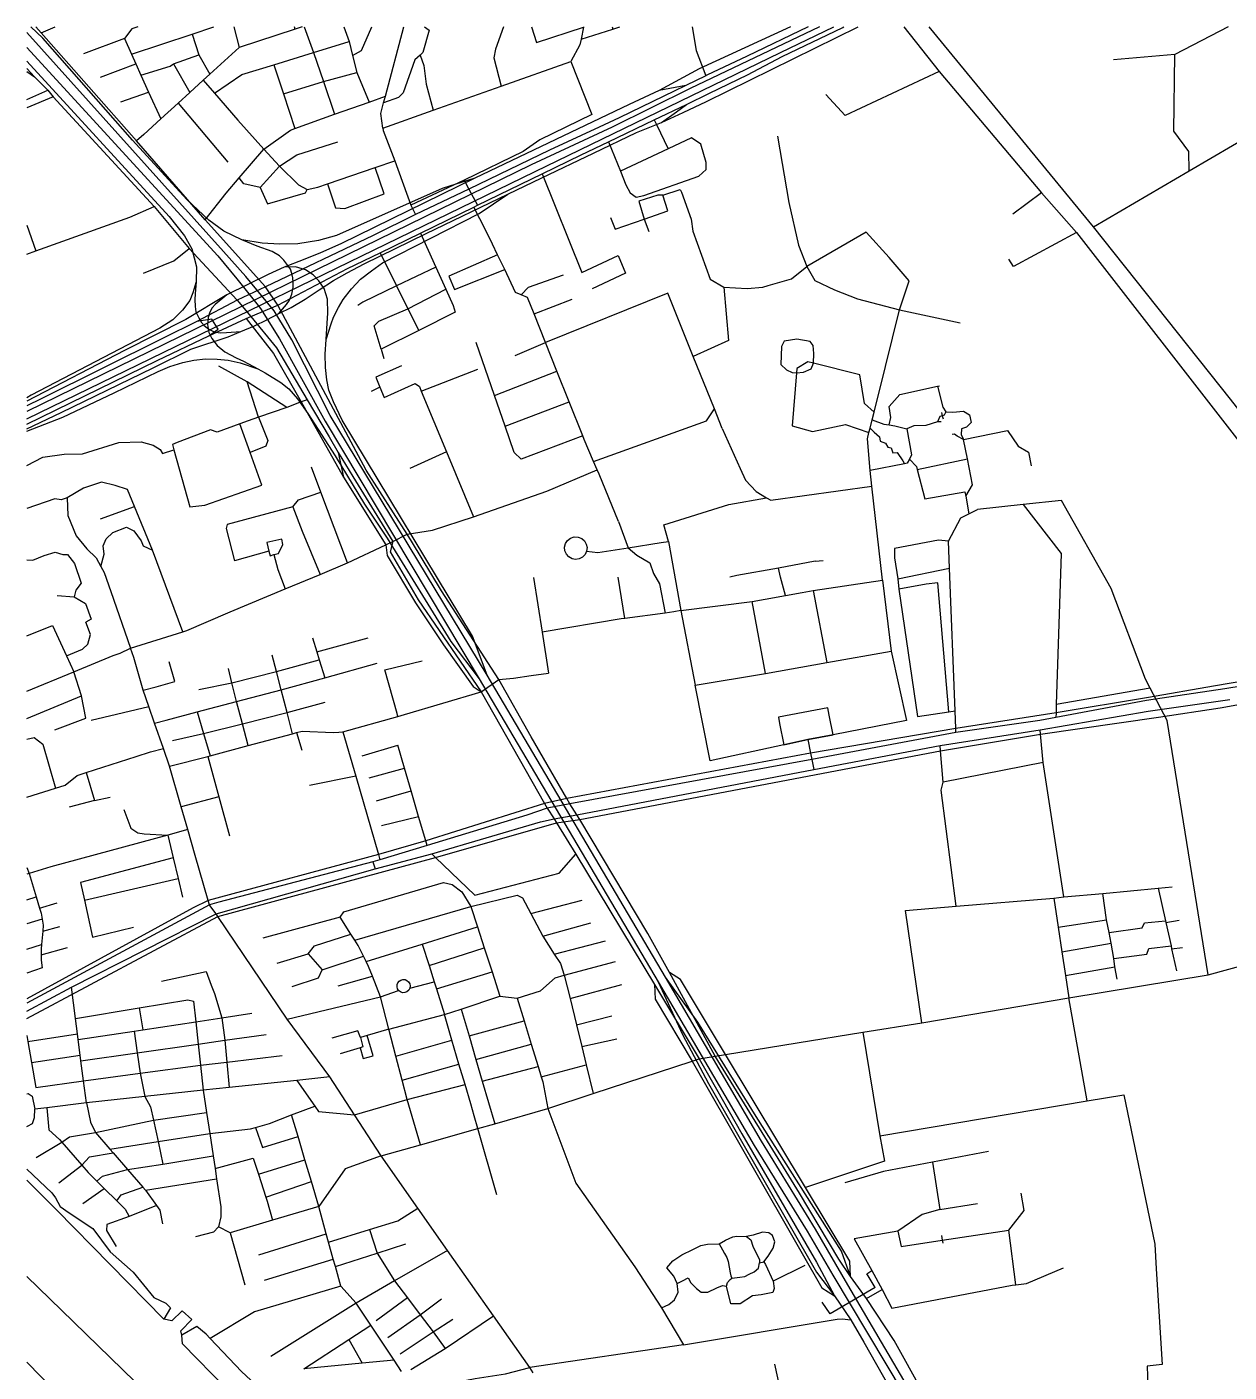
# Model space of a CAD drawing. Header units: inches. Extents: x 13375314 to 13382794, y 3537719 to 3542219.
# Drawn here: x 13375314 to 13376967, y 3540370 to 3542219 of the extents above; entities that cross this region are included whole.
import ezdxf

# ---------------------------------------------------------------- set-up
doc = ezdxf.new("R2010")
doc.units = ezdxf.units.IN
doc.header["$MEASUREMENT"] = 0

msp = doc.modelspace()

# ---------------------------------------------------------------- linework, layer by layer
for points in [[(13375313.8, 3541680.5), (13376012.9, 3542020.5), (13376350.2, 3542183.8), (13376423.2, 3542219.1)], [(13376403.7, 3542219.1), (13376226, 3542134.4), (13376118.4, 3542081.1), (13376007.1, 3542029.3), (13375313.8, 3541690.4)], [(13375563.8, 3541953.2), (13375533.5, 3541981.9), (13375459.1, 3542063.2), (13375335.6, 3542203.8), (13375319.3, 3542219.1)], [(13375642, 3541861.9), (13375559, 3541954), (13375464.5, 3542062.3), (13375333.2, 3542211), (13375326.2, 3542219.1)], [(13375333.2, 3542211), (13375352.6, 3542219.1)], [(13375466.3, 3542219.1), (13375458, 3542216.2), (13375447.8, 3542202.9), (13375391.6, 3542182)], [(13375457.5, 3542181.6), (13375541.1, 3542209.2), (13375570.8, 3542219.1)], [(13375692.5, 3542219.1), (13375682.8, 3542215.9), (13375605.7, 3542190.6), (13375565.3, 3542153.9), (13375556.3, 3542145.8), (13375537.7, 3542128.8), (13375521.6, 3542114.2), (13375497.9, 3542092.6), (13375474.5, 3542071.3), (13375464.5, 3542062.3)], [(13375598.1, 3542219.1), (13375605.7, 3542190.6)], [(13375682.8, 3542215.9), (13375681.7, 3542219.1)], [(13375695, 3542219.1), (13375707.8, 3542183.9), (13375721.5, 3542143.8), (13375736.9, 3542098.9)], [(13375749.6, 3542219.1), (13375756.7, 3542199), (13375761.5, 3542179.9), (13375767.4, 3542156.3), (13375784.2, 3542115.7)], [(13375761.5, 3542179.9), (13375774.1, 3542186.5), (13375788.3, 3542219.1)], [(13375803, 3542080.1), (13375800.4, 3542100.2), (13375804.3, 3542114.9), (13375806.7, 3542123.7), (13375832, 3542219.1)], [(13375860.5, 3542219.1), (13375867, 3542214.4), (13375858.1, 3542183.9), (13375854.4, 3542180.3), (13375847.3, 3542173.7), (13375831.1, 3542128.6), (13375824.8, 3542121.9), (13375804.3, 3542114.9)], [(13375969.1, 3542219.1), (13375958.3, 3542188.4), (13375955.8, 3542176.5), (13375966.1, 3542137.7)], [(13376007.8, 3542219.1), (13376014.6, 3542197.8), (13376079.3, 3542218.8)], [(13376079.3, 3542219.1), (13376079.3, 3542218.8), (13376075.8, 3542202.1), (13376074.2, 3542194.3), (13376061.5, 3542171.4)], [(13376075.8, 3542202.1), (13376119.5, 3542216.1), (13376129.1, 3542219.1)], [(13376118.4, 3542219.1), (13376119.5, 3542216.1)], [(13376228.4, 3542219.1), (13376234.1, 3542186.8), (13376247.2, 3542151.8)], [(13376363.9, 3542219.1), (13376238, 3542161.4)], [(13376248.1, 3542116.7), (13376456.7, 3542219.1)], [(13376388.3, 3542219.1), (13376304, 3542178.7)], [(13376304.8, 3542153.2), (13376352.2, 3542178.2), (13376435.8, 3542218.4), (13376437.1, 3542219.1)], [(13376435.8, 3542218.4), (13376436.3, 3542219.1)], [(13376519.8, 3542219.1), (13376568.4, 3542157.7), (13376708.8, 3541991.1), (13376757, 3541936.6), (13377212.9, 3541350.6)], [(13377233.2, 3541369.6), (13376968.6, 3541707.2), (13376780.5, 3541944.4), (13376554.4, 3542219.1)], [(13376965.8, 3542219.1), (13376892.1, 3542181.3), (13376807.9, 3542173.6)], [(13375730.7, 3541684.9), (13375678.1, 3541788.9), (13375653.6, 3541828.9), (13375614.6, 3541876.2), (13375584.2, 3541910.3), (13375313.8, 3542211.4)], [(13375447.8, 3542202.9), (13375457.5, 3542181.6), (13375463.5, 3542168.5), (13375470.6, 3542152.7), (13375481.2, 3542129.5), (13375497.9, 3542092.6)], [(13375541.1, 3542209.2), (13375550.2, 3542180.6), (13375565.3, 3542153.9)], [(13375571.7, 3542128.1), (13375609.3, 3542153.6), (13375653.2, 3542167.1), (13375707.8, 3542183.9), (13375756.7, 3542199)], [(13375313.8, 3542190.9), (13375576.3, 3541904.3), (13375602.3, 3541872.6), (13375628.2, 3541840.6), (13375635, 3541832.2), (13375661.1, 3541790.2), (13375724.1, 3541677)], [(13375470.6, 3542152.7), (13375510.8, 3542165), (13375515.2, 3542168.5), (13375550.2, 3542180.6)], [(13375854.4, 3542180.3), (13375859.4, 3542165.8), (13375862.9, 3542140.4), (13375872.5, 3542104.6)], [(13376304, 3542178.7), (13376248.8, 3542152.7)], [(13376912.1, 3542021.2), (13376911.3, 3542047.6), (13376891, 3542075.6), (13376892.1, 3542181.3)], [(13375313.8, 3542172.1), (13375509.5, 3541958.4), (13375530.5, 3541931.8)], [(13375313.8, 3542161.9), (13375324.2, 3542150.4), (13375342.4, 3542132.3), (13375349.9, 3542122.8), (13375488.8, 3541972.1), (13375537.1, 3541914.4), (13375603, 3541843.3)], [(13375313.8, 3542157.6), (13375324.2, 3542150.4)], [(13375415, 3542150.2), (13375463.5, 3542168.5)], [(13375515.2, 3542168.5), (13375537.7, 3542128.8)], [(13375653.2, 3542167.1), (13375666.5, 3542127.1), (13375682.4, 3542079.4)], [(13375666.5, 3542127.1), (13375721.5, 3542143.8), (13375767.4, 3542156.3)], [(13375803, 3542080.1), (13375872.5, 3542104.6), (13375966.1, 3542137.7), (13376061.5, 3542171.4)], [(13376061.5, 3542171.4), (13376090.4, 3542098.8)], [(13376238, 3542161.4), (13376183.4, 3542131.8), (13376141.8, 3542112.2)], [(13376568.4, 3542157.7), (13376439, 3542097.2), (13376412.5, 3542126.3)], [(13375556.3, 3542145.8), (13375571.7, 3542128.1), (13375603.9, 3542090.8), (13375639.7, 3542051.2), (13375661, 3542027.7), (13375687.2, 3542001.9), (13375699, 3541995.8), (13375713.8, 3541998.8), (13375727.2, 3542003.4), (13375792.6, 3542025.6), (13375819.8, 3542034.9)], [(13376248.8, 3542152.7), (13376247.2, 3542151.8), (13376219.9, 3542138.6), (13376128.3, 3542094.2), (13376100.5, 3542081.2), (13376032.4, 3542049.5), (13375921.3, 3541996.2), (13375848.1, 3541961.2), (13375789.9, 3541932.2), (13375642, 3541861.9)], [(13376219.9, 3542138.6), (13376183.4, 3542131.8)], [(13376252.6, 3542127.9), (13376304.8, 3542153.2)], [(13375313.8, 3542119.1), (13375342.4, 3542132.3)], [(13375349.9, 3542122.8), (13375313.8, 3542107.8)], [(13375443, 3542116), (13375481.2, 3542129.5)], [(13375559, 3541954), (13375587.7, 3541990.7), (13375605.5, 3542011.4), (13375639.7, 3542051.2), (13375676.4, 3542077.3), (13375682.4, 3542079.4), (13375736.9, 3542098.9), (13375784.2, 3542115.7), (13375806.7, 3542123.7)], [(13376220.8, 3542112.4), (13376252.6, 3542127.9)], [(13376780.5, 3541944.4), (13376912.1, 3542021.2), (13377090.9, 3542125.5), (13377340.1, 3542072.7), (13377709.6, 3541992.4)], [(13375521.6, 3542114.2), (13375590.2, 3542033)], [(13375658.6, 3541836.5), (13375754.6, 3541886.9), (13375799.5, 3541908.7), (13375854.9, 3541935.7), (13375928.3, 3541971.3), (13375933.6, 3541973.9), (13376022.1, 3542016.9), (13376076.1, 3542043.2), (13376113.7, 3542061.1), (13376176.5, 3542091.2), (13376220.8, 3542112.4)], [(13376141.8, 3542112.2), (13375929.7, 3542011.2)], [(13376186.4, 3542087.5), (13376216.2, 3542101.2), (13376248.1, 3542116.7)], [(13376186.4, 3542087.5), (13376206.9, 3542102.3), (13376220.8, 3542112.4)], [(13376090.4, 3542098.8), (13376019.1, 3542064), (13375996.4, 3542047.9), (13375915, 3542008.3), (13375841.7, 3541974)], [(13376151.9, 3542073.9), (13376179.6, 3542084.8), (13376186.4, 3542087.5)], [(13376176.5, 3542091.2), (13376179.6, 3542084.8), (13376195.4, 3542051.5)], [(13375803, 3542080.1), (13375803.8, 3542076.6), (13375819.8, 3542034.9), (13375841.7, 3541974), (13375848.1, 3541961.2)], [(13376093.1, 3542045.7), (13376151.9, 3542073.9)], [(13376113.7, 3542061.1), (13376129.9, 3542020.6), (13376137.3, 3542001.9), (13376143.4, 3541990.9), (13376151.4, 3541985), (13376162, 3541987.1), (13376237.6, 3542013.7), (13376247.9, 3542023), (13376247.7, 3542032.9), (13376240.6, 3542058), (13376227.7, 3542066.7), (13376195.4, 3542051.5), (13376129.9, 3542020.6)], [(13376345.8, 3542069.1), (13376361.7, 3541977.7), (13376374.8, 3541918.9), (13376386.1, 3541889.6), (13376397.2, 3541870.5), (13376424.5, 3541857.5), (13376456.1, 3541845.2), (13376513.5, 3541830.4), (13376597, 3541812.5)], [(13375313.8, 3541666.4), (13375361.1, 3541689), (13375487.3, 3541750.6), (13375539.2, 3541776.3), (13375590.5, 3541792.9), (13375607.8, 3541800.4), (13375626.8, 3541808.2), (13375643.6, 3541816.3), (13375660.2, 3541825.1), (13375677, 3541833.5), (13375696.4, 3541844.9), (13375715.5, 3541857.7), (13375735.5, 3541870.4), (13375754.3, 3541881.1), (13375777.7, 3541893.2), (13375862.6, 3541934.9), (13375975.1, 3541989.2), (13376021.8, 3542011.6), (13376093.1, 3542045.7)], [(13375661, 3542027.7), (13375685, 3542043.3), (13375741.3, 3542060.9)], [(13375661, 3542027.7), (13375634.6, 3541998.3), (13375612.3, 3542003.5), (13375605.5, 3542011.4)], [(13375929.7, 3542011.2), (13375745.3, 3541920.8), (13375717.5, 3541908.5), (13375693.8, 3541898.9), (13375667.6, 3541888.9), (13375645.6, 3541878.7), (13375588.7, 3541850.8)], [(13375929.7, 3542011.2), (13375884.9, 3541997.1), (13375739.5, 3541932.4), (13375714.7, 3541925.3), (13375686.2, 3541920.7), (13375661.1, 3541920.5), (13375637.4, 3541921.6), (13375609.4, 3541926.2)], [(13375727.2, 3542003.4), (13375738.3, 3541970.4), (13375751.1, 3541969.6), (13375804.9, 3541989.5), (13375792.6, 3542025.6)], [(13375915, 3542008.3), (13375921.3, 3541996.2), (13375933.6, 3541973.9)], [(13376022.1, 3542016.9), (13376076.9, 3541881.5), (13376126.6, 3541904.8), (13376137.1, 3541880.5), (13376091.1, 3541858.9)], [(13375634.6, 3541998.3), (13375644.6, 3541975.9), (13375696.8, 3541991.1), (13375699, 3541995.8)], [(13376116.1, 3541957.2), (13376122.9, 3541940.9), (13376162.7, 3541955), (13376194.9, 3541966.4), (13376188.4, 3541987.7), (13376212.1, 3541995.7), (13376213.9, 3541991.7)], [(13376213.9, 3541991.7), (13376227, 3541954.8), (13376229.7, 3541938.5), (13376253.1, 3541872.4), (13376272.3, 3541861.5), (13376278.7, 3541787.8), (13376230, 3541766.2)], [(13376708.8, 3541991.1), (13376669.3, 3541961.5)], [(13375313.8, 3541906.9), (13375326.1, 3541911.3), (13375455.3, 3541957.4), (13375488.8, 3541972.1)], [(13375802.7, 3541894.7), (13375935.8, 3541962.5), (13375975.1, 3541989.2)], [(13375936.4, 3541955.4), (13375928.3, 3541971.3)], [(13376188.4, 3541987.7), (13376181.3, 3541987.7), (13376155.4, 3541979.5), (13376162.7, 3541955), (13376168.9, 3541938)], [(13375651.2, 3541910.5), (13375630.5, 3541917.7), (13375609.4, 3541926.2), (13375584.4, 3541938.3), (13375563.8, 3541953.2)], [(13375946.5, 3541935.4), (13375936.4, 3541955.4)], [(13375313.8, 3541946.6), (13375326.1, 3541911.3)], [(13375854.9, 3541935.7), (13375876.1, 3541888.8), (13375889.8, 3541858.6), (13375900, 3541836.2), (13375902.7, 3541826.9), (13375852.5, 3541801.9), (13375801.1, 3541776.3)], [(13376100.6, 3541604.2), (13376097.9, 3541610.4), (13376093.1, 3541621.6), (13376080.2, 3541651.8), (13376078.1, 3541657.2), (13376059.4, 3541703.9), (13376042.6, 3541746), (13376026.9, 3541785.4), (13376011.2, 3541824.7), (13376002.3, 3541847.1), (13375993.2, 3541851), (13375985.8, 3541854.2), (13375970.8, 3541885.5), (13375961.1, 3541905.8), (13375954.1, 3541920.5), (13375946.5, 3541935.4)], [(13376513.5, 3541830.4), (13376526.8, 3541870.2), (13376499.4, 3541901.9), (13376467.7, 3541937), (13376386.1, 3541889.6)], [(13376757, 3541936.6), (13376670.3, 3541889.8), (13376664.1, 3541899.7)], [(13375530.5, 3541931.8), (13375540.5, 3541914), (13375546.9, 3541889.5), (13375546.3, 3541868.7), (13375545.3, 3541852.1)], [(13375473.9, 3541880.6), (13375515.6, 3541897.7), (13375537.1, 3541914.4)], [(13375670.9, 3541837.3), (13375674.9, 3541843.4), (13375678, 3541851.5), (13375680, 3541860.7), (13375680, 3541867.1), (13375679.5, 3541874), (13375678.2, 3541880.2), (13375676.1, 3541886), (13375672.6, 3541891.1), (13375667, 3541898.4), (13375660.9, 3541904.2), (13375651.2, 3541910.5)], [(13375799.5, 3541908.7), (13375822.1, 3541863.1), (13375837.7, 3541831.7), (13375852.5, 3541801.9)], [(13375961.1, 3541905.8), (13375893.9, 3541876.4), (13375901.8, 3541858.2), (13375970.8, 3541885.5)], [(13375696.7, 3541885.1), (13375683, 3541889.1), (13375667.6, 3541888.9)], [(13375725.2, 3541789.5), (13375726.8, 3541811.7), (13375727.8, 3541825.4), (13375726.9, 3541844.7), (13375722.6, 3541859.4), (13375715.2, 3541870.1), (13375707.6, 3541878.5), (13375696.7, 3541885.1)], [(13375946.9, 3541327.9), (13375926.3, 3541381.4), (13375747.4, 3541678.4), (13375735.6, 3541703.5), (13375729, 3541719.8), (13375726.1, 3541733.8), (13375724.3, 3541750.8), (13375723.7, 3541769.1), (13375725.2, 3541789.5), (13375732.3, 3541810.8), (13375735.5, 3541820.3), (13375742.1, 3541833.6), (13375748.8, 3541844.2), (13375760.1, 3541859.2), (13375772.5, 3541872.1), (13375787.4, 3541883.9), (13375802.7, 3541894.7)], [(13375876.1, 3541888.8), (13375822.1, 3541863.1), (13375775.5, 3541840.9), (13375768.8, 3541835.9)], [(13376325.9, 3541861.5), (13376332.9, 3541863.5), (13376365.3, 3541873), (13376386.1, 3541889.6)], [(13375546.3, 3541868.7), (13375541.9, 3541853.4), (13375537.8, 3541843), (13375527.8, 3541829.7), (13375514.3, 3541816.5), (13375496.4, 3541805.2), (13375319.5, 3541713.1), (13375313.8, 3541709.3)], [(13375642, 3541861.9), (13375603, 3541843.3)], [(13375658.6, 3541836.5), (13375642, 3541861.9)], [(13375993.2, 3541851), (13376003.5, 3541861.3), (13376051.7, 3541878.5)], [(13376272.3, 3541861.5), (13376304.2, 3541859.7)], [(13376304.2, 3541859.7), (13376325.9, 3541861.5)], [(13375588.7, 3541850.8), (13375532.3, 3541817.1), (13375447.8, 3541774.3), (13375313.8, 3541704.7)], [(13375603, 3541843.3), (13375547.3, 3541814.1), (13375501, 3541791), (13375333.5, 3541707.7), (13375313.8, 3541698)], [(13375545.3, 3541852.1), (13375544.8, 3541844.3), (13375545.2, 3541834.9), (13375546.2, 3541827.6), (13375550, 3541819.3), (13375553.8, 3541812.7), (13375557.6, 3541808.5), (13375563.8, 3541803.7), (13375571.1, 3541799.9), (13375579.7, 3541798.7), (13375588.1, 3541798.8)], [(13375588.7, 3541850.8), (13375572.5, 3541837.5), (13375568.7, 3541832.8), (13375565.2, 3541826.8), (13375562.8, 3541819.6), (13375561.9, 3541809.8), (13375564, 3541799.1), (13375568, 3541790.9)], [(13375603, 3541843.3), (13375621.7, 3541821)], [(13375801.1, 3541776.3), (13375791.1, 3541808.2), (13375797.9, 3541814.6), (13375837.7, 3541831.7), (13375889.8, 3541858.6)], [(13376011.2, 3541824.7), (13376063.4, 3541844.8)], [(13376270, 3541667.1), (13376259.2, 3541693.9), (13376230, 3541766.2), (13376194.9, 3541853), (13376026.9, 3541785.4)], [(13375313.8, 3541672.9), (13375492.9, 3541760.6), (13375563.8, 3541794.5), (13375615.4, 3541818.2), (13375621.7, 3541821), (13375658.6, 3541836.5)], [(13375836.8, 3541521.7), (13375780.5, 3541609.6), (13375658.6, 3541836.5)], [(13375660.2, 3541825.1), (13375670.9, 3541837.3)], [(13376494.6, 3541752.5), (13376513.5, 3541830.4)], [(13375563.8, 3541794.5), (13375576.8, 3541803.6), (13375568.1, 3541817.2), (13375547.3, 3541814.1)], [(13375615.4, 3541818.2), (13375652.8, 3541770.1), (13375690.9, 3541703.5), (13375749, 3541600.1), (13375807.4, 3541507), (13375809.2, 3541492.7)], [(13375621.7, 3541821), (13375657.2, 3541777.9), (13375699, 3541706.6), (13375729.5, 3541655.5), (13375741.6, 3541634.1), (13375762.1, 3541601), (13375817.1, 3541511.6), (13375813.3, 3541497.5)], [(13375568, 3541790.9), (13375575.2, 3541781.2), (13375585.9, 3541772.6), (13375601.5, 3541764.4), (13375611.7, 3541759.5), (13375631.1, 3541749.2)], [(13375588.1, 3541798.8), (13375607.8, 3541800.4)], [(13376350.4, 3541755.2), (13376358.2, 3541747.5), (13376366.1, 3541744.1), (13376372.1, 3541743.4), (13376381.5, 3541744.3), (13376392.1, 3541748.9), (13376395.6, 3541756.7), (13376396, 3541770.1), (13376395.1, 3541781.2), (13376390.8, 3541786.7), (13376372.4, 3541789.8), (13376355, 3541786.9), (13376351.5, 3541780), (13376350.4, 3541755.2)], [(13375801.1, 3541776.3), (13375804.6, 3541763.1)], [(13376078.1, 3541657.2), (13375993.2, 3541624.8), (13375983.6, 3541634), (13375971.2, 3541670.3), (13375956.6, 3541712.6), (13375931.7, 3541785.3)], [(13375985, 3541767.5), (13376026.9, 3541785.4)], [(13375494.5, 3541745.6), (13375510.1, 3541752.3), (13375528.2, 3541757.6), (13375543.5, 3541761), (13375559.5, 3541762.7), (13375575.4, 3541762.4), (13375590.6, 3541761.1), (13375606.9, 3541757.2), (13375631.1, 3541749.2), (13375641.5, 3541743.8), (13375662.9, 3541730.5), (13375674.1, 3541721.6), (13375686, 3541707.9), (13375700.3, 3541687.9), (13375737.8, 3541629.7), (13375777.8, 3541563.1), (13375809, 3541516.4), (13375896.7, 3541374.3), (13375935.9, 3541322.8)], [(13375671.4, 3541696), (13375616.7, 3541731.1), (13375577.9, 3541752.9)], [(13375828.8, 3541753.1), (13375793.4, 3541737.7), (13375799.2, 3541724), (13375805.2, 3541709.6), (13375847.5, 3541728.9), (13375853.5, 3541724.6)], [(13376478.7, 3541689.4), (13376465.6, 3541701.6), (13376459.3, 3541741), (13376395.6, 3541756.7), (13376387.6, 3541758.7), (13376372.6, 3541749.6), (13376372.1, 3541743.4), (13376366, 3541670.5), (13376393.9, 3541663), (13376439.6, 3541672.4), (13376471.7, 3541661.5)], [(13376490.4, 3541458.4), (13376475.5, 3541587.7), (13376473.5, 3541609.3), (13376469.5, 3541652.8), (13376471.7, 3541661.5), (13376473.1, 3541667.3), (13376476.1, 3541678.9), (13376478.7, 3541689.4), (13376494.6, 3541752.5)], [(13375313.8, 3541663.5), (13375363.4, 3541682.5), (13375433.7, 3541716), (13375494.5, 3541745.6)], [(13375632.4, 3541682.5), (13375616.7, 3541731.1)], [(13375856, 3541718.6), (13375933.7, 3541748.6)], [(13375956.6, 3541712.6), (13376042.6, 3541746)], [(13375799.2, 3541724), (13375787.1, 3541717.7)], [(13375853.5, 3541724.6), (13375856, 3541718.6), (13375890.9, 3541634.9), (13375928.1, 3541545.6)], [(13376499.6, 3541671.9), (13376501.6, 3541682.3), (13376499.6, 3541697.1), (13376514.3, 3541713.9), (13376565.9, 3541725.3), (13376568.5, 3541725.9)], [(13376565.9, 3541725.3), (13376573.3, 3541696.4), (13376577.5, 3541689.8), (13376587.2, 3541689.6), (13376601.5, 3541690.7), (13376610.1, 3541685.9), (13376612.1, 3541675.5), (13376605.8, 3541669), (13376599, 3541666.5), (13376598.3, 3541659), (13376601.6, 3541651.8)], [(13375699, 3541706.6), (13375690.9, 3541703.5), (13375671.4, 3541696), (13375632.4, 3541682.5), (13375617.9, 3541677.5), (13375606.6, 3541673.3), (13375575.4, 3541661.9), (13375566.1, 3541665), (13375520.5, 3541647.6)], [(13375971.2, 3541670.3), (13376059.4, 3541703.9)], [(13376093.1, 3541621.6), (13376248.4, 3541677.5), (13376259.2, 3541693.9)], [(13375632.4, 3541682.5), (13375645.2, 3541650.4), (13375642.1, 3541642.8), (13375620.7, 3541633.9)], [(13375724.1, 3541677), (13375935.9, 3541322.8)], [(13375946.9, 3541327.9), (13375730.7, 3541684.9)], [(13376476.1, 3541678.9), (13376492.1, 3541673), (13376499.6, 3541671.9), (13376507.1, 3541670.7), (13376523.6, 3541666.4), (13376530.2, 3541630.9), (13376527.2, 3541624.8), (13376524.4, 3541619.5), (13376520.5, 3541618.7), (13376473.5, 3541609.3)], [(13376571.1, 3541676.3), (13376566, 3541676), (13376549.9, 3541671.2), (13376533.4, 3541670.8), (13376523.6, 3541666.4)], [(13376577.5, 3541689.8), (13376575.3, 3541685.3), (13376572.4, 3541684.4), (13376568.9, 3541683.4), (13376566, 3541676)], [(13376571.2, 3541689), (13376572.4, 3541684.4), (13376573.5, 3541680.2)], [(13375520.5, 3541647.6), (13375513.8, 3541645), (13375515.9, 3541637.6), (13375538, 3541559.2), (13375558.6, 3541561.8), (13375636.7, 3541589.1), (13375620.7, 3541633.9), (13375606.6, 3541673.3)], [(13376270, 3541667.1), (13376294.5, 3541612.2)], [(13376473.1, 3541667.3), (13376478.6, 3541661.9), (13376486.2, 3541655.5), (13376487, 3541649.5), (13376494.5, 3541646.8), (13376497.8, 3541641.5), (13376502, 3541640.3), (13376504.4, 3541633.7), (13376510.3, 3541634), (13376518.4, 3541622.7), (13376520.5, 3541618.7)], [(13376601.6, 3541651.8), (13376593.1, 3541656.7), (13376589.3, 3541659.2), (13376586, 3541658.8)], [(13376604.7, 3541574.2), (13376614.2, 3541589.5), (13376607, 3541625.2), (13376601.6, 3541651.8), (13376662.3, 3541664.4), (13376676.9, 3541642.7), (13376691, 3541634.4), (13376694.6, 3541615.9)], [(13375313.8, 3541616.2), (13375335.9, 3541627.6), (13375365, 3541631.9), (13375390.4, 3541632.3), (13375440.4, 3541647.8), (13375471.1, 3541648.7), (13375487.3, 3541644), (13375496.9, 3541638.4), (13375500.3, 3541632.8), (13375515.9, 3541637.6)], [(13375741.6, 3541634.1), (13375749, 3541600.1)], [(13375890.9, 3541634.9), (13375840.2, 3541612.1)], [(13376527.2, 3541624.8), (13376537, 3541614.7), (13376538.1, 3541610.7), (13376548.4, 3541570.6), (13376603.6, 3541580.1), (13376604.7, 3541574.2), (13376609.1, 3541549.7)], [(13376538.1, 3541610.7), (13376607, 3541625.2)], [(13375754.7, 3541482.2), (13375718, 3541579.6), (13375705, 3541614)], [(13375928.1, 3541545.6), (13376028.9, 3541581), (13376097.9, 3541610.4)], [(13376127.3, 3541539.1), (13376100.6, 3541604.2)], [(13376294.5, 3541612.2), (13376301.7, 3541596.1), (13376316.6, 3541580.5), (13376330.6, 3541571.7), (13376336.9, 3541568.6), (13376475.5, 3541587.7)], [(13375528.4, 3541387.5), (13375486.4, 3541499.6), (13375461.7, 3541559.8), (13375452.1, 3541583.3), (13375435.1, 3541588.6), (13375416.3, 3541593.4), (13375391.6, 3541585.1), (13375369.3, 3541571.6), (13375360.7, 3541569), (13375352.3, 3541570.6), (13375313.8, 3541557)], [(13375369.3, 3541571.6), (13375370.1, 3541547.4), (13375381.5, 3541519.4), (13375396.4, 3541501.8), (13375409, 3541489.3), (13375415.3, 3541477.5), (13375419.9, 3541469.1), (13375429.1, 3541443.1), (13375456.2, 3541364.9)], [(13375679.4, 3541559.6), (13375687.1, 3541569), (13375718, 3541579.6)], [(13376127.3, 3541539.1), (13376140.4, 3541502.9), (13376186.1, 3541510.3), (13376195.8, 3541511.8), (13376189.8, 3541534.7), (13376278.8, 3541562.7), (13376330.6, 3541571.7)], [(13376852, 3541322.4), (13376804.9, 3541447.1), (13376736.2, 3541568.2), (13376683.8, 3541562.5), (13376620.8, 3541555.5)], [(13375415.2, 3541543.1), (13375461.7, 3541559.8)], [(13375679.4, 3541559.6), (13375589.2, 3541534.9), (13375587.8, 3541529.8), (13375599.1, 3541485.3)], [(13375679.4, 3541559.6), (13375692.2, 3541525.9), (13375717.2, 3541466.6)], [(13376591.2, 3541249.1), (13376591, 3541254.7), (13376590, 3541278.9), (13376582.6, 3541475.1), (13376581.2, 3541512.4), (13376597.9, 3541544.1), (13376609.1, 3541549.7), (13376620.8, 3541555.5)], [(13376683.8, 3541562.5), (13376735.8, 3541495.1), (13376729.3, 3541287.5), (13376728.9, 3541276.3), (13376728.7, 3541269.8)], [(13375415.3, 3541477.5), (13375419.9, 3541494.3), (13375418.6, 3541506), (13375422.8, 3541515.3), (13375432, 3541524.1), (13375450.9, 3541531.6), (13375461, 3541526.6), (13375471.1, 3541512.8), (13375473.6, 3541505.6), (13375486.4, 3541499.6)], [(13375836.8, 3541521.7), (13375871.4, 3541527.1), (13375928.1, 3541545.6)], [(13375593.1, 3541415.1), (13375669.1, 3541446.7), (13375717.2, 3541466.6), (13375754.7, 3541482.2), (13375807.4, 3541507), (13375817.1, 3541511.6), (13375836.8, 3541521.7)], [(13375653.5, 3541493.8), (13375659.6, 3541495.2), (13375665.8, 3541507.4), (13375664.1, 3541514.8), (13375643.7, 3541510.3), (13375646.6, 3541498.6), (13375648.2, 3541492.1), (13375653.5, 3541493.8)], [(13375842.5, 3541512), (13375836.8, 3541521.7)], [(13375883.9, 3541443.9), (13375842.5, 3541512)], [(13376083, 3541508.3), (13376084, 3541503.4), (13376083.4, 3541498.4), (13376081.3, 3541493.9), (13376077.8, 3541490.3), (13376073.3, 3541488), (13376068.3, 3541487.2), (13376063.4, 3541488.1), (13376059, 3541490.5), (13376055.6, 3541494.2), (13376053.6, 3541498.8), (13376053.1, 3541503.8), (13376054.3, 3541508.9), (13376057.2, 3541513.3), (13376061.4, 3541516.5), (13376066.5, 3541518.1), (13376071.8, 3541517.9), (13376076.7, 3541515.9), (13376080.5, 3541512.6), (13376083, 3541508.3)], [(13376195.8, 3541511.8), (13376213.2, 3541416.7)], [(13376581.2, 3541512.4), (13376567.3, 3541513.8), (13376506.6, 3541502.1), (13376506.6, 3541489.1), (13376511.5, 3541460.5), (13376512.9, 3541446.1), (13376538.5, 3541271.3), (13376581.7, 3541277.7), (13376590, 3541278.9)], [(13375313.8, 3541486.5), (13375321.9, 3541486), (13375337.3, 3541492.4), (13375352.7, 3541497.1), (13375363.4, 3541493.7), (13375369.4, 3541493.7), (13375379.2, 3541481.7), (13375388.2, 3541454.4), (13375380.9, 3541445), (13375378.8, 3541435.6)], [(13375646.6, 3541498.6), (13375599.1, 3541485.3)], [(13375653.5, 3541493.8), (13375659, 3541473.1), (13375669.1, 3541446.7)], [(13375809.2, 3541492.7), (13375848.3, 3541427.5)], [(13375813.3, 3541497.5), (13375851.7, 3541431.6)], [(13376083.4, 3541498.4), (13376099, 3541496.8), (13376140.4, 3541502.9), (13376152.3, 3541492.8), (13376170.5, 3541482.5), (13376175.2, 3541467.9), (13376183.8, 3541453.6), (13376191.6, 3541413.4)], [(13376350.2, 3541462.7), (13376347.2, 3541475.3), (13376290, 3541464.8)], [(13376397.9, 3541484.5), (13376347.2, 3541475.3)], [(13376397.9, 3541484.5), (13376408.6, 3541485.6)], [(13376511.5, 3541460.5), (13376582.6, 3541475.1)], [(13376010.3, 3541462.3), (13376022.2, 3541387.2), (13376031.2, 3541330.9)], [(13376136, 3541405.9), (13376126.9, 3541462.6)], [(13376213.2, 3541416.7), (13376311.2, 3541429.4), (13376328.8, 3541432.6), (13376357, 3541437.6), (13376379.6, 3541441.7), (13376394.8, 3541444.4), (13376490.4, 3541458.4)], [(13376290, 3541464.8), (13376280.3, 3541462.6)], [(13376357, 3541437.6), (13376350.2, 3541462.7)], [(13376490.4, 3541458.4), (13376502.3, 3541360.8), (13376523.2, 3541265.8), (13376422.4, 3541246.2), (13376387.6, 3541239.4)], [(13376581.7, 3541277.7), (13376566.3, 3541455.1), (13376550.5, 3541453.1), (13376512.9, 3541446.1)], [(13375355.3, 3541437.3), (13375378.8, 3541435.6), (13375394.2, 3541426.6), (13375402.3, 3541404.8), (13375395, 3541400.7)], [(13376060.4, 3541151.1), (13376056.2, 3541158.4), (13376007.3, 3541243.2), (13375962.9, 3541322.1), (13375883.9, 3541443.9)], [(13376394.8, 3541444.4), (13376413.8, 3541345.2)], [(13375848.3, 3541427.5), (13375886.7, 3541369.9), (13375927.6, 3541312.3), (13375938.3, 3541305.1)], [(13375851.7, 3541431.6), (13375938.3, 3541305.1), (13376025.6, 3541151.6), (13376029.2, 3541145.4), (13376039, 3541130.5)], [(13376213.2, 3541416.7), (13376203.2, 3541415.2), (13376191.6, 3541413.4), (13376136, 3541405.9), (13376131, 3541405.3), (13376022.2, 3541387.2)], [(13376213.2, 3541416.7), (13376232.7, 3541314.4)], [(13376329.4, 3541330.3), (13376311.2, 3541429.4)], [(13375368, 3541354.7), (13375390.3, 3541363.9), (13375397.5, 3541370.4), (13375401, 3541384), (13375395, 3541400.7)], [(13375533.7, 3541389.3), (13375560.4, 3541400.9)], [(13375560.4, 3541400.9), (13375593.1, 3541415.1)], [(13375313.8, 3541382), (13375349.2, 3541396.4)], [(13375349.2, 3541396.4), (13375368, 3541354.7), (13375378.1, 3541332.5)], [(13375456.2, 3541364.9), (13375528.4, 3541387.5), (13375533.7, 3541389.3)], [(13375313.8, 3541306), (13375378.1, 3541332.5), (13375432.5, 3541354.9), (13375441.8, 3541358.4), (13375456.2, 3541364.9)], [(13375564.8, 3541012.3), (13375563.2, 3541018.1), (13375545.3, 3541080.3), (13375535.1, 3541115.7), (13375526.1, 3541147), (13375510, 3541203), (13375501.4, 3541227.2), (13375489.3, 3541262.1), (13375481.4, 3541284.9), (13375473.8, 3541307.6), (13375460.6, 3541352.2), (13375456.2, 3541364.9)], [(13375706.6, 3541379.2), (13375712.3, 3541360.3), (13375715.6, 3541349.3), (13375723.3, 3541324.5)], [(13375712.3, 3541360.3), (13375782.9, 3541379.2)], [(13375473.8, 3541307.6), (13375491.3, 3541312), (13375517.4, 3541319.3), (13375509.3, 3541346.4)], [(13375489.3, 3541262.1), (13375505.3, 3541266.2), (13375547.7, 3541277.5), (13375602.2, 3541291.8), (13375663.6, 3541308), (13375723.3, 3541324.5), (13375795.2, 3541344.4)], [(13375550.1, 3541308.1), (13375595.8, 3541317.7), (13375656.9, 3541333), (13375715.6, 3541349.3)], [(13375679.2, 3541247.6), (13375671.7, 3541276.7), (13375663.6, 3541308), (13375656.9, 3541333), (13375650.9, 3541355.3)], [(13375824, 3541271.3), (13375822.8, 3541275.5), (13375806, 3541335.2), (13375857.5, 3541347.5)], [(13376387.6, 3541239.4), (13376354.8, 3541232.3), (13376253.3, 3541210.4), (13376232.7, 3541314.4), (13376329.4, 3541330.3), (13376413.8, 3541345.2), (13376502.3, 3541360.8)], [(13377212.9, 3541350.6), (13377196.3, 3541355.5), (13376945.6, 3541313.1)], [(13377212.9, 3541350.6), (13376961.2, 3541309)], [(13375313.8, 3541268.3), (13375389, 3541299.7), (13375378.1, 3541332.5)], [(13375618.1, 3541231.2), (13375610.2, 3541261.3), (13375602.2, 3541291.8), (13375595.8, 3541317.7), (13375591, 3541337.2)], [(13376758.1, 3539568.1), (13376746.2, 3539632.2), (13376731.7, 3539703.8), (13376719.5, 3539771.1), (13376711.9, 3539811.7), (13376682.8, 3539975.6), (13376675.5, 3540010.8), (13376669.1, 3540039.2), (13376657.9, 3540080.3), (13376647.7, 3540108.2), (13376629.9, 3540158.1), (13376582.2, 3540253.6), (13376527.3, 3540345.8), (13376442.8, 3540489.8), (13376398.3, 3540566.5), (13376323.8, 3540687.5), (13376191.7, 3540912.8), (13375946.9, 3541327.9)], [(13375962.9, 3541322.1), (13375983, 3541323.9), (13376007.1, 3541327.4), (13376031.2, 3541330.9)], [(13376954.4, 3541283.2), (13377218, 3541330.7), (13377226.5, 3541338.9)], [(13375935.9, 3541322.8), (13376181.7, 3540906.6), (13376313.8, 3540681.6), (13376386.6, 3540563.8), (13376422.2, 3540503.2), (13376518.7, 3540341.4), (13376572.9, 3540249.1), (13376618.8, 3540157.8), (13376637.2, 3540107.8), (13376646.4, 3540078.4), (13376659.1, 3540036.2), (13376665.9, 3540009.4), (13376673.8, 3539971.6), (13376693.7, 3539854.3), (13376709.2, 3539775.9), (13376722.9, 3539705.6), (13376737.9, 3539628.7), (13376763.5, 3539485.7)], [(13375938.3, 3541305.1), (13375962.9, 3541322.1)], [(13376858.3, 3541310.3), (13376729.3, 3541287.5)], [(13376881.8, 3541265.5), (13376858.3, 3541310.3), (13376852, 3541322.4)], [(13376961.2, 3541309), (13376853.1, 3541293)], [(13376945.6, 3541313.1), (13376856, 3541297.4)], [(13376856, 3541297.4), (13376728.9, 3541276.3), (13376591, 3541254.7), (13376391.5, 3541220.8), (13376056.2, 3541158.4), (13376025.6, 3541151.6), (13375862.2, 3541100.3), (13375797.1, 3541081.3), (13375563.2, 3541018.1), (13375542.4, 3541008), (13375313.8, 3540883)], [(13375352.1, 3541252.9), (13375394.6, 3541268.9), (13375389, 3541299.7)], [(13375513.8, 3541238.1), (13375556.5, 3541248), (13375610.2, 3541261.3), (13375671.7, 3541276.7), (13375723.8, 3541290.9)], [(13375748.3, 3541249.9), (13375824, 3541271.3), (13375833.2, 3541273.9), (13375938.3, 3541305.1)], [(13376853.1, 3541293), (13376728.7, 3541269.8), (13376706.8, 3541265.7), (13376591.2, 3541249.1), (13376393.3, 3541212.3), (13376060.4, 3541151.1)], [(13376855.6, 3541278.4), (13376968, 3541294.6)], [(13375313.8, 3540856.3), (13375576.5, 3540996.4), (13375875.8, 3541077.5), (13376042.2, 3541125.2), (13376073.9, 3541129.6), (13376570, 3541224.1), (13376707.5, 3541246.9), (13376869.6, 3541270.5)], [(13375402.1, 3541266.2), (13375481.4, 3541284.9)], [(13375547.7, 3541277.5), (13375556.5, 3541248), (13375565.6, 3541217.2)], [(13376039, 3541130.5), (13376070, 3541136.1), (13376396, 3541198.3), (13376569.4, 3541231.4), (13376706.9, 3541253), (13376855.6, 3541278.4)], [(13376348.8, 3541261.6), (13376354.8, 3541232.3), (13376387.6, 3541239.4), (13376422.4, 3541246.2), (13376416.8, 3541273.2), (13376415, 3541283.1), (13376347.1, 3541270.5), (13376348.8, 3541261.6)], [(13376869.6, 3541270.5), (13376954.4, 3541283.2)], [(13375510, 3541203), (13375562.6, 3541216.3), (13375565.6, 3541217.2), (13375618.1, 3541231.2), (13375679.2, 3541247.6), (13375684.6, 3541249.1), (13375692.1, 3541251.1), (13375735.1, 3541249.4), (13375742.6, 3541249.7), (13375748.3, 3541249.9)], [(13376739.8, 3541023.1), (13376711.3, 3541208.2), (13376707.5, 3541246.9), (13376706.9, 3541253)], [(13376937.9, 3540916.1), (13376881.8, 3541265.5)], [(13375313.8, 3541240.1), (13375323.8, 3541242.4), (13375335.5, 3541233.2), (13375353, 3541172.6)], [(13375684.6, 3541249.1), (13375691.7, 3541224.8)], [(13375748.3, 3541249.9), (13375765.9, 3541189), (13375797.1, 3541081.3), (13375799.1, 3541074.2)], [(13375774.8, 3541217.3), (13375823.8, 3541231.8)], [(13375864.1, 3541093.9), (13375862.2, 3541100.3), (13375852.4, 3541133.9), (13375842.2, 3541168.8), (13375833, 3541200.4), (13375823.8, 3541231.8)], [(13376387.6, 3541239.4), (13376391.5, 3541220.8), (13376393.3, 3541212.3)], [(13375313.8, 3541160.3), (13375353, 3541172.6), (13375366.6, 3541176.9), (13375382.9, 3541190), (13375395.3, 3541194), (13375464.1, 3541216.1), (13375483.9, 3541222.5), (13375501.4, 3541227.2)], [(13375562.6, 3541216.3), (13375577.8, 3541160.7), (13375592.5, 3541107.1)], [(13376573.9, 3541180.8), (13376570, 3541224.1), (13376569.4, 3541231.4)], [(13375784.3, 3541187.1), (13375833, 3541200.4)], [(13376393.3, 3541212.3), (13376396, 3541198.3)], [(13376711.3, 3541208.2), (13376573.9, 3541180.8)], [(13375395.3, 3541194), (13375406.9, 3541155.6), (13375371.8, 3541146.4)], [(13375765.9, 3541189), (13375702.5, 3541176.2)], [(13376591.4, 3541010.5), (13376571, 3541169.8), (13376573.9, 3541180.8)], [(13375406.9, 3541155.6), (13375428.4, 3541160.5)], [(13375577.8, 3541160.7), (13375526.1, 3541147)], [(13375794.4, 3541155.5), (13375842.2, 3541168.8)], [(13375447.1, 3541143.4), (13375456.6, 3541117.7), (13375466.2, 3541111.1), (13375475.2, 3541109.9), (13375507.5, 3541108.2)], [(13376029.2, 3541145.4), (13376001.4, 3541135.7), (13375864.1, 3541093.9), (13375799.1, 3541074.2), (13375789.6, 3541071.6), (13375577.5, 3541016.1), (13375564.8, 3541012.3)], [(13376060.4, 3541151.1), (13376029.2, 3541145.4)], [(13376376, 3540616.1), (13376260.2, 3540804.2), (13376197.2, 3540919.4), (13376167.8, 3540973.1), (13376073.9, 3541129.6), (13376070, 3541136.1), (13376060.4, 3541151.1)], [(13375313.8, 3540866), (13375375.2, 3540899.1), (13375574.1, 3540999.9), (13375792.6, 3541061.7), (13375870.6, 3541082.5), (13376020.2, 3541126.2), (13376039, 3541130.5)], [(13375801.3, 3541121.5), (13375852.4, 3541133.9)], [(13376039, 3541130.5), (13376042.2, 3541125.2), (13376068.4, 3541081.8), (13376176.6, 3540902.6), (13376238.2, 3540800.6)], [(13375535.1, 3541115.7), (13375507.5, 3541108.2), (13375346.9, 3541064.6), (13375316.8, 3541055.6), (13375313.8, 3541054.7)], [(13375507.5, 3541108.2), (13375515, 3541076.8), (13375521.7, 3541048.4), (13375527.8, 3541022.7)], [(13375515, 3541076.8), (13375387.5, 3541043.2), (13375393, 3541018.7), (13375404.2, 3540967.9), (13375460.4, 3540981.6)], [(13375789.6, 3541071.6), (13375792.6, 3541061.7)], [(13375870.6, 3541082.5), (13375875.8, 3541077.5), (13375929.6, 3541025.4), (13376045.5, 3541055.8), (13376068.4, 3541081.8)], [(13375313.8, 3541063.7), (13375316.8, 3541055.6), (13375326.5, 3541023.1), (13375331.2, 3541007.7), (13375333.3, 3541000.7), (13375334.8, 3540992.5), (13375336.2, 3540984.6), (13375335.5, 3540976.3), (13375333.8, 3540957.7), (13375333.3, 3540951.8), (13375333.3, 3540943.5), (13375333.3, 3540936.2), (13375334.8, 3540925.9)], [(13375393, 3541018.7), (13375521.7, 3541048.4)], [(13375854.9, 3540682.6), (13375836.7, 3540744.9), (13375829.8, 3540771.4), (13375821.2, 3540804.2), (13375811.6, 3540841.3), (13375800, 3540885.9), (13375788.8, 3540914.4), (13375783.7, 3540927.5), (13375780.3, 3540934.3), (13375776.4, 3540942), (13375769.1, 3540956.5), (13375764.6, 3540963.6), (13375759.3, 3540971.9), (13375744.4, 3540995.4), (13375749.5, 3541002.5), (13375886.5, 3541043.1), (13375898.7, 3541040.2), (13375912, 3541030.3), (13375924.2, 3541010), (13375933.3, 3540982.1), (13375942.7, 3540953.3), (13375953.5, 3540920.1), (13375964.3, 3540886.8)], [(13376544.2, 3540850.2), (13376522.1, 3541004.5), (13376591.4, 3541010.5), (13376725.8, 3541021.4), (13376739.8, 3541023.1), (13376793.2, 3541028.1), (13376869.5, 3541035.1), (13376888.8, 3541037.1)], [(13376812.8, 3540910.1), (13376809.8, 3540927), (13376808.3, 3540938.7), (13376804.5, 3540959.8), (13376802.1, 3540974.3), (13376798.4, 3540991.5), (13376793.2, 3541028.1)], [(13376869.5, 3541035.1), (13376879.3, 3540990.5), (13376879.9, 3540988), (13376887, 3540955.9), (13376887.9, 3540952), (13376894.5, 3540921.6)], [(13375313.8, 3541019.1), (13375326.5, 3541023.1)], [(13375564.8, 3541012.3), (13375313.8, 3540877.1)], [(13375331.2, 3541007.7), (13375355.3, 3541015.3)], [(13375730.3, 3540775.7), (13375671.8, 3540855.3), (13375576.5, 3540996.4), (13375574.1, 3540999.9), (13375566.9, 3541009.6), (13375564.8, 3541012.3)], [(13375764.6, 3540963.6), (13375924.2, 3541010)], [(13375924.2, 3541010), (13375988, 3541025.8), (13375995.2, 3541022), (13376006.8, 3541000.2), (13376023.3, 3540969.3), (13376039, 3540944.7), (13376047.4, 3540931.6), (13376052.7, 3540915.6), (13376060.6, 3540883.5), (13376069.4, 3540847.5), (13376076.8, 3540817.4), (13376082.9, 3540792.2), (13376092.5, 3540752.8)], [(13376006.8, 3541000.2), (13376077.4, 3541018.6)], [(13376725.8, 3541021.4), (13376731.8, 3540981.7), (13376737, 3540947.9), (13376741.8, 3540915.2), (13376746.4, 3540884.7)], [(13375334.8, 3540992.5), (13375313.8, 3540986)], [(13375744.4, 3540995.4), (13375638.1, 3540966.4)], [(13376731.8, 3540981.7), (13376798.4, 3540991.5)], [(13375335.5, 3540976.3), (13375359.2, 3540982.6)], [(13375780.3, 3540934.3), (13375857.4, 3540958.4), (13375933.3, 3540982.1)], [(13376023.3, 3540969.3), (13376089, 3540987.6)], [(13376802.1, 3540974.3), (13376847.4, 3540980.7), (13376850.5, 3540987.4), (13376879.3, 3540990.5)], [(13376879.9, 3540988), (13376898.4, 3540991.1)], [(13375313.8, 3540951.4), (13375333.8, 3540957.7)], [(13375657.9, 3540932.1), (13375700.4, 3540945.1), (13375709.1, 3540956.2), (13375759.3, 3540971.9)], [(13375857.4, 3540958.4), (13375866.7, 3540928.8), (13375873.7, 3540906.5), (13375876.8, 3540896.7), (13375887.9, 3540861.4)], [(13376039, 3540944.7), (13376109.3, 3540963)], [(13376737, 3540947.9), (13376804.5, 3540959.8)], [(13376808.3, 3540938.7), (13376853.8, 3540944.3), (13376856.4, 3540952.1), (13376887, 3540955.9)], [(13375333.3, 3540943.5), (13375369.5, 3540953.8)], [(13375678.7, 3540900.2), (13375714.9, 3540911.8), (13375719.8, 3540922.9), (13375776.4, 3540942)], [(13375700.4, 3540945.1), (13375719.8, 3540922.9)], [(13375866.7, 3540928.8), (13375942.7, 3540953.3)], [(13376887.9, 3540952), (13376902.9, 3540953.8)], [(13376937.9, 3540916.1), (13377028.4, 3540940.7)], [(13375334.8, 3540925.9), (13375313.8, 3540918.6)], [(13375499, 3540907.3), (13375560.5, 3540920.5), (13375567, 3540901.7), (13375571.6, 3540890.5), (13375582, 3540857.1), (13375585.9, 3540826.1), (13375588.8, 3540796.2), (13375591.8, 3540761.1)], [(13375876.8, 3540896.7), (13375953.5, 3540920.1)], [(13375988.1, 3540883.9), (13376019.9, 3540893.9), (13376040.2, 3540911.8), (13376052.7, 3540915.6), (13376123.3, 3540934.5)], [(13376446.2, 3540501.3), (13376445.5, 3540522.4), (13376384.4, 3540623.9), (13376274.2, 3540806.5), (13376212.6, 3540909.6), (13376197.2, 3540919.4)], [(13376741.8, 3540915.2), (13376809.8, 3540927)], [(13375395.5, 3540740.4), (13375391.7, 3540770.4), (13375388.1, 3540797.9), (13375387.2, 3540805.7), (13375384.4, 3540827.1), (13375383.4, 3540835.1), (13375380.7, 3540855.9), (13375375.2, 3540899.1)], [(13375742, 3540901.1), (13375788.8, 3540914.4)], [(13375838.8, 3540894.9), (13375836.4, 3540892.8), (13375833.5, 3540891.7), (13375830.3, 3540891.6), (13375827.3, 3540892.6), (13375824.9, 3540894.6), (13375823.3, 3540897), (13375822.7, 3540899.8), (13375822.8, 3540902.6), (13375823.9, 3540905.3), (13375825.7, 3540907.5), (13375828.1, 3540909), (13375830.9, 3540909.7), (13375833.7, 3540909.5), (13375836.4, 3540908.4), (13375838.6, 3540906.6), (13375840.2, 3540903.9), (13375840.8, 3540900.8), (13375840.3, 3540897.7), (13375838.8, 3540894.9)], [(13375840.3, 3540897.7), (13375873.7, 3540906.5)], [(13376060.6, 3540883.5), (13376132, 3540902.6)], [(13376176.6, 3540902.6), (13376177.6, 3540882.8), (13376228.5, 3540797.4), (13376379.6, 3540533), (13376407, 3540486), (13376424.3, 3540474.7)], [(13376181.7, 3540906.6), (13376215.2, 3540834.2), (13376251.2, 3540766.7), (13376399.4, 3540507.5)], [(13376433.8, 3540536.4), (13376316.6, 3540721.3), (13376236.2, 3540850.9), (13376191.7, 3540912.8)], [(13376238.2, 3540800.6), (13376260.2, 3540804.2), (13376274.2, 3540806.5), (13376373, 3540822.6), (13376463.2, 3540837.2), (13376544.2, 3540850.2), (13376746.4, 3540884.7), (13376937.9, 3540916.1)], [(13375380.7, 3540855.9), (13375468.3, 3540870.7), (13375535.1, 3540881.9), (13375542.9, 3540880)], [(13375671.8, 3540855.3), (13375800, 3540885.9)], [(13375800, 3540885.9), (13375824.9, 3540894.6)], [(13375811.6, 3540841.3), (13375887.9, 3540861.4), (13375911, 3540869.1), (13375964.3, 3540886.8), (13375988.1, 3540883.9), (13375997.5, 3540852.9), (13376007.3, 3540820.7), (13376016.6, 3540789.9), (13376020.9, 3540775.7), (13376023, 3540768.9), (13376030.3, 3540732.3)], [(13376771.5, 3540743.1), (13376746.4, 3540884.7)], [(13375384.4, 3540827.1), (13375461.4, 3540838.8), (13375473.1, 3540840.6), (13375546, 3540851.6), (13375582, 3540857.1), (13375623.1, 3540863.4)], [(13375468.3, 3540870.7), (13375473.1, 3540840.6)], [(13375542.9, 3540880), (13375546, 3540851.6), (13375549.3, 3540821), (13375552.5, 3540791.9), (13375556.2, 3540757.4), (13375560.8, 3540726.9), (13375565.3, 3540697.8), (13375569.9, 3540667.5), (13375572.6, 3540649.8), (13375574.7, 3540635.6), (13375580.6, 3540597), (13375580.6, 3540583.3), (13375577.2, 3540569.6), (13375570.3, 3540562.3), (13375545.4, 3540556)], [(13375911, 3540869.1), (13375921.7, 3540832.4), (13375931.3, 3540799.7), (13375939.9, 3540770.1), (13375957, 3540711.5)], [(13375924, 3540738.8), (13375916.2, 3540765.4), (13375907.9, 3540793.4), (13375898.3, 3540826.3), (13375887.9, 3540861.4)], [(13375921.7, 3540832.4), (13375997.5, 3540852.9)], [(13376069.4, 3540847.5), (13376118, 3540859.6)], [(13375313.8, 3540832.5), (13375315.1, 3540824.6), (13375320.1, 3540795.4), (13375326, 3540761.2), (13375391.7, 3540770.4)], [(13375315.1, 3540824.6), (13375383.4, 3540835.1)], [(13375388.1, 3540797.9), (13375465.5, 3540809), (13375549.3, 3540821), (13375585.9, 3540826.1), (13375642.6, 3540834)], [(13375461.4, 3540838.8), (13375465.5, 3540809), (13375469.6, 3540780.8), (13375476, 3540748.9), (13375483.8, 3540734.8), (13375487.9, 3540716.2), (13375494.2, 3540687.2), (13375500.9, 3540656.1)], [(13375811.6, 3540841.3), (13375781.8, 3540832.5), (13375772.4, 3540829.8), (13375768.7, 3540839.2), (13375733.2, 3540828.9)], [(13375772.4, 3540829.8), (13375775.7, 3540817), (13375772, 3540815.9), (13375744.4, 3540807.3)], [(13375772, 3540815.9), (13375776, 3540801.2), (13375789.7, 3540804.9), (13375781.8, 3540832.5)], [(13375821.2, 3540804.2), (13375898.3, 3540826.3)], [(13376076.8, 3540817.4), (13376125.2, 3540828.2)], [(13376463.2, 3540837.2), (13376486.5, 3540694.7)], [(13375931.3, 3540799.7), (13376007.3, 3540820.7)], [(13375320.1, 3540795.4), (13375387.2, 3540805.7)], [(13375391.7, 3540770.4), (13375469.6, 3540780.8), (13375552.5, 3540791.9), (13375588.8, 3540796.2), (13375664.6, 3540805.2)], [(13375800.7, 3540667.2), (13375854.9, 3540682.6), (13375933.9, 3540705), (13375957, 3540711.5), (13376030.3, 3540732.3), (13376092.5, 3540752.8), (13376228.5, 3540797.4), (13376238.2, 3540800.6)], [(13375829.8, 3540771.4), (13375907.9, 3540793.4)], [(13375939.9, 3540770.1), (13376016.6, 3540789.9)], [(13376020.9, 3540775.7), (13376082.9, 3540792.2)], [(13376238.2, 3540800.6), (13376262, 3540758.8), (13376296.8, 3540697.6), (13376399.7, 3540521.1), (13376424.3, 3540474.7), (13376446.9, 3540442.1), (13376464.5, 3540411.2), (13376563.2, 3540237.6), (13376620.8, 3540113.2)], [(13375685, 3540771), (13375591.8, 3540761.1), (13375556.2, 3540757.4), (13375476, 3540748.9), (13375395.5, 3540740.4)], [(13375730.3, 3540775.7), (13375685, 3540771)], [(13375685, 3540771), (13375709.7, 3540735.5), (13375714.7, 3540728.3), (13375764.2, 3540723.5)], [(13375764.2, 3540723.5), (13375730.3, 3540775.7)], [(13375313.8, 3540752.6), (13375315.7, 3540752.9), (13375321.1, 3540749.5), (13375324.9, 3540731.5)], [(13375836.7, 3540744.9), (13375916.2, 3540765.4)], [(13376486.5, 3540694.7), (13376771.5, 3540743.1), (13376822, 3540751.3)], [(13376822, 3540751.3), (13376864.9, 3540545.8)], [(13375395.5, 3540740.4), (13375341.1, 3540733.5), (13375324.9, 3540731.5)], [(13375341.1, 3540733.5), (13375344, 3540703.1), (13375358.7, 3540689.9), (13375361.9, 3540686.1), (13375389.1, 3540654.6), (13375397.8, 3540644.4), (13375410.1, 3540632.3), (13375420.2, 3540622.4), (13375437.5, 3540605.4), (13375449.1, 3540594.1), (13375454.5, 3540583.8)], [(13375395.5, 3540740.4), (13375401.2, 3540713.8), (13375408.1, 3540699.6), (13375427.9, 3540676.7), (13375432.5, 3540671.3), (13375452.3, 3540648.5), (13375473.4, 3540624.1), (13375477, 3540620), (13375491.9, 3540599), (13375496.5, 3540592.6), (13375500.4, 3540574)], [(13375565.3, 3540697.8), (13375621.2, 3540704.3), (13375628.2, 3540706.2), (13375647.4, 3540711.7), (13375677.7, 3540723.9), (13375709.7, 3540735.5)], [(13375764.2, 3540723.5), (13375836.7, 3540744.9)], [(13375928.9, 3540722.1), (13375924, 3540738.8)], [(13376030.3, 3540732.3), (13376068.7, 3540629.6), (13376149.8, 3540514.6), (13376186.6, 3540458.5), (13376216.7, 3540407.4)], [(13375313.8, 3540707.8), (13375314.7, 3540708), (13375321.6, 3540711.9), (13375324, 3540720.2), (13375324.9, 3540731.5)], [(13375408.1, 3540699.6), (13375487.9, 3540716.2), (13375560.8, 3540726.9)], [(13375745.3, 3540488.4), (13375737.9, 3540515.2), (13375735.1, 3540525.4), (13375728.6, 3540548.8), (13375725.5, 3540560.1), (13375715.2, 3540597.6), (13375704.9, 3540632.2), (13375696.1, 3540661.9), (13375686.7, 3540693.8), (13375677.7, 3540723.9)], [(13376010.1, 3540369.2), (13376005.2, 3540376.3), (13375955.2, 3540447.4), (13375892.2, 3540537.1), (13375851.2, 3540595.4), (13375800.7, 3540667.2), (13375764.2, 3540723.5)], [(13375959.9, 3540613.9), (13375933.9, 3540705), (13375928.9, 3540722.1)], [(13375326.4, 3540664.9), (13375361.9, 3540686.1), (13375372.4, 3540693.3), (13375408.1, 3540699.6)], [(13375427.9, 3540676.7), (13375494.2, 3540687.2), (13375565.3, 3540697.8)], [(13375628.2, 3540706.2), (13375637.6, 3540679), (13375686.7, 3540693.8)], [(13376486.5, 3540694.7), (13376493.1, 3540659.9), (13376384.4, 3540623.9)], [(13375357.7, 3540630.2), (13375389.1, 3540654.6), (13375399.8, 3540665.9), (13375432.5, 3540671.3)], [(13375452.3, 3540648.5), (13375500.9, 3540656.1), (13375569.9, 3540667.5)], [(13375572.6, 3540649.8), (13375625, 3540664.1), (13375632.1, 3540642), (13375642.4, 3540610.4), (13375644.1, 3540605.2), (13375651.4, 3540578.7)], [(13375800.7, 3540667.2), (13375751.6, 3540649.6), (13375715.2, 3540597.6), (13375651.4, 3540578.7), (13375593.3, 3540561.6), (13375577.2, 3540569.6)], [(13375632.1, 3540642), (13375696.1, 3540661.9)], [(13376636, 3540673.1), (13376559.2, 3540658.6), (13376491.7, 3540645.9), (13376438.5, 3540630.3)], [(13376559.2, 3540658.6), (13376569.1, 3540593.5), (13376620.8, 3540601.6)], [(13375313.8, 3540648.9), (13375348.2, 3540616.4), (13375353.2, 3540609.8), (13375359.4, 3540597.9), (13375371.7, 3540588.8), (13375404.3, 3540567.4), (13375428.3, 3540535.2), (13375460, 3540507.5), (13375488.1, 3540472.5), (13375504.6, 3540464.6), (13375511.2, 3540458.4), (13375502.2, 3540442.8)], [(13375410.1, 3540632.3), (13375417.8, 3540639.5), (13375452.3, 3540648.5)], [(13375513.1, 3540440.4), (13375502.2, 3540442.8), (13375354.4, 3540593.1), (13375313.8, 3540633.7)], [(13375390.5, 3540601.9), (13375420.2, 3540622.4)], [(13375437.5, 3540605.4), (13375443.2, 3540613.6), (13375473.4, 3540624.1)], [(13375477, 3540620), (13375574.7, 3540635.6)], [(13375642.4, 3540610.4), (13375704.9, 3540632.2)], [(13376659.6, 3540118), (13376656.4, 3540129.1), (13376582.7, 3540275.4), (13376506.5, 3540413.6), (13376468.4, 3540471.1), (13376457.5, 3540486.3), (13376446.2, 3540501.3), (13376430.2, 3540525.4), (13376376, 3540616.1)], [(13376673.6, 3540490.1), (13376664.2, 3540565.2), (13376685.1, 3540592.3), (13376681, 3540615.8)], [(13375491.9, 3540599), (13375454.5, 3540583.8), (13375423.7, 3540573.1), (13375423.2, 3540564.8), (13375436.4, 3540542.8)], [(13375728.6, 3540548.8), (13375784.9, 3540566.2), (13375823.7, 3540578.1), (13375851.2, 3540595.4)], [(13376569.1, 3540593.5), (13376544.9, 3540586.6), (13376511.2, 3540563.6), (13376515.9, 3540542.8), (13376572.4, 3540551.3), (13376664.2, 3540565.2)], [(13375784.9, 3540566.2), (13375795.6, 3540533.6), (13375819.4, 3540495.3), (13375836.9, 3540472), (13375854.4, 3540448.8), (13375872.2, 3540425.2), (13375889.1, 3540402.7)], [(13375593.3, 3540561.6), (13375613.3, 3540489.8)], [(13375632.7, 3540531.1), (13375725.5, 3540560.1)], [(13376186.6, 3540458.5), (13376196.4, 3540462.8), (13376204.5, 3540469.3), (13376209.3, 3540480), (13376208, 3540491.9), (13376203.2, 3540502), (13376193.8, 3540513.3), (13376201.9, 3540523), (13376214.5, 3540531.4), (13376229.7, 3540538.8), (13376240.4, 3540544), (13376249.8, 3540546), (13376265.6, 3540546.3), (13376274.3, 3540551.4), (13376284.7, 3540556), (13376289.9, 3540557), (13376303.4, 3540556.3), (13376309.3, 3540551.8), (13376312.2, 3540543), (13376321.2, 3540524.6), (13376321.2, 3540520.1)], [(13376327.1, 3540521.4), (13376332.9, 3540529.5), (13376340, 3540540.4), (13376342.3, 3540548.9), (13376339, 3540557.6), (13376334.2, 3540561.5), (13376325.4, 3540562.4), (13376312.5, 3540558.2), (13376303.4, 3540556.3)], [(13376511.2, 3540563.6), (13376451.3, 3540553.4)], [(13376451.3, 3540553.4), (13376475.5, 3540509.6), (13376489.9, 3540483.6), (13376503, 3540458), (13376668.7, 3540489.6), (13376673.6, 3540490.1), (13376688.1, 3540491.7), (13376739.2, 3540513.5)], [(13376571.3, 3540558), (13376572.4, 3540551.3), (13376573.1, 3540547.5)], [(13375737.9, 3540515.2), (13375795.6, 3540533.6), (13375834.8, 3540546.2)], [(13375892.2, 3540537.1), (13375819.4, 3540495.3), (13375766.6, 3540465)], [(13376265.6, 3540546.3), (13376270.1, 3540538), (13376273.2, 3540533), (13376276.2, 3540527.6), (13376278.2, 3540522)], [(13376446.2, 3540501.3), (13376433.8, 3540536.4)], [(13376864.9, 3540545.8), (13376866.7, 3540512.1)], [(13375640.5, 3540496.2), (13375735.1, 3540525.4)], [(13376329.3, 3540517.8), (13376340, 3540495.2), (13376341.3, 3540485.1), (13376339.3, 3540479.6), (13376323.5, 3540476.1), (13376311.5, 3540475.1), (13376294.4, 3540463.8), (13376281.8, 3540463.8), (13376275.9, 3540488.4), (13376277.2, 3540493.1), (13376281, 3540497.3), (13376283.1, 3540499.1), (13376293.9, 3540500.4), (13376300.9, 3540501.6), (13376307, 3540504.5), (13376313.8, 3540508.1), (13376319.9, 3540513), (13376321.2, 3540520.1), (13376327.1, 3540521.4), (13376329.3, 3540517.8)], [(13376278.2, 3540522), (13376279.4, 3540514.4)], [(13376279.4, 3540514.4), (13376280.7, 3540506.6), (13376281.6, 3540502.4), (13376283.1, 3540499.1)], [(13376383.7, 3540516.8), (13376340, 3540495.2)], [(13376866.7, 3540512.1), (13376874.9, 3540380.3), (13376854.4, 3540378.2), (13376856.3, 3540309.4), (13376857.3, 3540269.4), (13376841, 3540265.9), (13376844.8, 3540145.1), (13376844.8, 3540133.8)], [(13375599.2, 3540091.3), (13375599.2, 3540140.4), (13375582.5, 3540179.9), (13375563.5, 3540224.8), (13375516.6, 3540280.8), (13375485.2, 3540331.4), (13375462.1, 3540357.3), (13375361.4, 3540455.1), (13375313.8, 3540501.6)], [(13376208, 3540491.9), (13376215.5, 3540495.5), (13376223.2, 3540499.7), (13376226.8, 3540492.9), (13376234.5, 3540484.8), (13376241, 3540480), (13376250.1, 3540480), (13376262.7, 3540486.1), (13376270.1, 3540489), (13376275.9, 3540488.4)], [(13376399.4, 3540507.5), (13376424.3, 3540474.7)], [(13376470.7, 3540502.2), (13376468.6, 3540505.2), (13376475.5, 3540509.6)], [(13376480.4, 3540486.3), (13376470.7, 3540502.2)], [(13375766.6, 3540465), (13375745.3, 3540488.4), (13375626.8, 3540453)], [(13376480.4, 3540486.3), (13376418.4, 3540450.1)], [(13376468.4, 3540471.1), (13376489.9, 3540483.6)], [(13375766.6, 3540465), (13375649, 3540391.3)], [(13375829, 3540370.9), (13375818.8, 3540386.4), (13375786.7, 3540434.7), (13375766.6, 3540465)], [(13375836.9, 3540472), (13375794.1, 3540440.5)], [(13375810.1, 3540417.7), (13375854.4, 3540448.8), (13375883.8, 3540470.6)], [(13376418.4, 3540450.1), (13376407.4, 3540466.3)], [(13375513.1, 3540440.4), (13375527.4, 3540454.3)], [(13375525.3, 3540426.9), (13375540.6, 3540442.3)], [(13375540.6, 3540442.3), (13375527.4, 3540454.3)], [(13375626.8, 3540453), (13375565.9, 3540416.2)], [(13375827.1, 3540395.4), (13375872.2, 3540425.2), (13375899.3, 3540442.9)], [(13375841.6, 3540373.6), (13375889.1, 3540402.7), (13375955.2, 3540447.4)], [(13376216.7, 3540407.4), (13376427.9, 3540443), (13376434.8, 3540443.5), (13376446.9, 3540442.1)], [(13375636.4, 3540338.2), (13375628.6, 3540336.8), (13375598.4, 3540343.7), (13375588.6, 3540346.6), (13375527.7, 3540408.9), (13375526.7, 3540420.7), (13375525.3, 3540426.9)], [(13375636.4, 3540338.2), (13375634.4, 3540347.1), (13375608.7, 3540371.1), (13375565.9, 3540416.2), (13375560.3, 3540422.1), (13375547.4, 3540432.7), (13375526.7, 3540420.7)], [(13375818.8, 3540386.4), (13375774.8, 3540382.2), (13375694.7, 3540374.6), (13375756.3, 3540414.8), (13375786.7, 3540434.7)], [(13375756.3, 3540414.8), (13375774.8, 3540382.2)], [(13376216.7, 3540407.4), (13376005.2, 3540376.3)], [(13375313.8, 3540383.8), (13375352.6, 3540343.7), (13375355.4, 3540257.1)], [(13375636.9, 3540338), (13375709, 3540337.2), (13375750.1, 3540340.2), (13375839.1, 3540348.8), (13375848.4, 3540345.7), (13375887.1, 3540353), (13375930.1, 3540361.2), (13375972, 3540367.9), (13376005.2, 3540376.3)], [(13376341.9, 3540380.8), (13376377.4, 3540217.9), (13376399.2, 3540105.5)]]:
    msp.add_lwpolyline(points)

doc.saveas('drawing.dxf')
